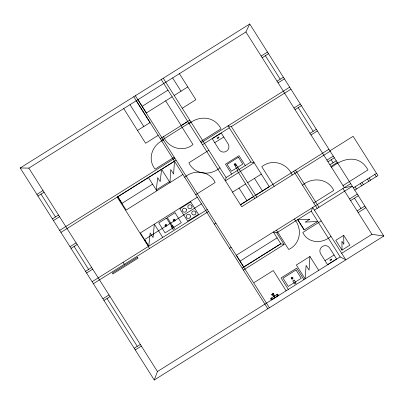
<?xml version="1.0" encoding="UTF-8"?>
<svg xmlns="http://www.w3.org/2000/svg" width="404" height="404" viewBox="0 0 404 404"><rect width="100%" height="100%" fill="white"/><g stroke="black" fill="none" stroke-linecap="round" stroke-linejoin="round"><path stroke-width="0.61" d="M309.913 256.505L309.09 270.114L306.111 265.403L305.106 278.866L296.344 265.014L309.934 256.489L318.695 270.342M156.287 189.986L157.671 177.629L160.186 181.608L161.585 169.276L169.988 182.568L170.751 169.554L173.599 174.063L174.513 161.196L117.766 196.788L126.159 210.06L182.906 174.467M225.316 180.851L226.094 177.583L250.909 162.019L254.207 162.731L225.316 180.851L161.236 79.507M154.267 380.002L383.8 236.032L249.733 23.998L20.2 167.968L154.267 380.002L157.444 371.523L340.178 256.904L345.834 259.848L312.706 207.449L311.247 211.146L276.725 232.8L273.427 232.088L350.672 183.638M20.2 167.968L28.83 168.114L245.91 31.956L249.733 23.998M142.183 106.318L167.963 90.148M174.205 95.465L187.794 86.941M172.16 96.783L146.379 112.953L137.986 99.682M137.512 130.452L150.066 122.574L136.244 100.742M36.9 194.38L43.016 190.547M37.946 196.036L44.061 192.203M261.146 56.055L267.488 52.076M262.191 57.711L268.534 53.737M182.285 108.237L195.874 99.717L179.406 73.669M158.156 135.37L145.602 143.248L123.735 108.585M160.277 138.678L189.794 120.165M187.739 121.478L181.25 125.553L165.645 100.869M161.398 140.451L190.91 121.937M189.158 123.664C199.303 115.145 214.731 116.236 220.998 128.82L200.536 141.658M163.403 140.117C152.177 144.91 147.046 159.227 155.131 169.14L174.195 157.186M52.394 218.882L58.504 215.044M53.444 220.544L59.555 216.706M277.038 81.194L283.381 77.215M278.088 82.855L284.431 78.876M59.671 230.396L174.816 158.171M201.187 142.693L289.683 87.183M60.933 232.386L176.078 160.166M202.449 144.683L229.3 127.841M250.909 162.019L228.043 125.851L231.341 126.563L290.946 89.178M214.736 142.683L223.791 137.001L227.371 142.713C232.941 149.727 222.22 156.499 218.337 148.384L212.221 138.708L221.276 133.027L223.791 137.001M152.601 184.153L122.008 203.343L117.811 196.708M208.833 150.283L188.865 162.807C194.612 174.897 210.413 176.174 219.907 167.791M156.247 189.92L169.412 181.659M69.983 246.703L76.098 242.87M293.981 107.989L300.324 104.01M71.033 248.359L77.144 244.526M184.663 177.245C194.097 169.059 209.545 170.7 215.175 182.497L195.703 194.708M295.031 109.646L301.374 105.671M197.288 197.213L140.36 232.921L148.748 246.193L150.197 232.992L153.05 237.502L154.318 224.169L162.731 237.426M85.557 271.337L91.673 267.499M86.608 272.993L92.723 269.16M309.984 133.295L316.322 129.315M311.035 134.956L317.372 130.977M201.485 203.853L144.481 239.607L148.672 246.243M245.617 183.956L232.492 192.188L241.678 206.727L330.174 151.222M247.672 182.664L261.317 174.104M92.122 281.714L207.267 209.494M93.38 283.704L208.525 211.484M240.42 204.737L328.917 149.233M240.471 204.808L253.576 196.586M255.651 195.284L269.286 186.729L231.341 126.563M329.911 150.859L353.111 136.305L377.937 175.568L354.757 190.102M214.312 224.139L215.898 223.144M102.904 298.768L109.019 294.935M326.937 160.11L333.28 156.131M103.954 300.424L110.065 296.592M327.982 161.767L334.325 157.787M329.891 164.776L336.229 160.802M330.937 166.438L337.279 162.458M302.54 185.209C312.141 176.811 327.982 178.316 333.744 190.42L313.767 202.954M331.548 167.397C343.173 157.691 359.605 154.358 367.968 169.917L343.031 185.557M229.558 248.253L231.144 247.258M314.393 210.115L352.359 186.305L344.329 187.613L245.91 31.956M353.359 187.89L376.538 173.356M240.067 261.11L277.094 237.885M349.566 198.945L357.288 194.102M242.102 268.089L280.831 243.799L284.128 244.511L276.725 232.8M350.611 200.606L358.333 195.758M321.22 220.922L302.773 232.497C308.05 243.637 322.523 243.976 330.937 236.29M243.359 270.079L284.128 244.511M134.204 348.268L140.314 344.43M135.249 349.925L141.365 346.092M357.126 210.903L364.847 206.06M358.176 212.565L365.898 207.717M254.101 282.583L273.286 270.549L286.108 290.819M343.698 235.33L335.774 240.299L341.981 250.116L349.909 245.147L343.698 235.33L343.844 244.309L341.951 241.314L341.981 250.116M325.023 260.701L327.538 264.681L336.593 258.999L330.477 249.324C326.589 241.203 315.867 247.98 321.443 254.99L325.023 260.701L334.078 255.02M341.688 253.288L371.927 234.315L383.8 236.032M273.513 296.092L274.124 295.708M273.781 296.511L270.518 298.556L271.372 299.909L278.528 295.42L277.674 294.067L274.392 296.127M374.846 174.417L376.245 176.629M369.17 177.977L370.569 180.189M367.478 179.038L368.877 181.25M361.974 182.487L363.373 184.699M360.282 183.547L361.681 185.759M355.05 186.83L356.449 189.042M265.362 55.727L280.209 79.204M298.202 107.661L313.151 131.305M331.154 159.777L333.058 162.792M354.475 198.182L360.989 208.484M342.946 188.481L371.927 234.315M295.556 170.155L318.998 207.227M293.743 171.291L317.185 208.363M292.208 175.038C287.209 163.145 272.074 158.358 261.782 166.746L274.175 186.35M311.231 211.156L340.178 256.904M298.071 220.059L303.985 229.416M294.248 219.029C302.732 228.472 300.586 243.966 288.719 249.485L276.498 230.159M254.49 178.386L262.469 191.006M245.263 165.554L239.022 155.681L225.432 164.206L231.674 174.079M239.224 169.347L256.848 197.218M237.188 170.624L254.808 198.495M303.929 279.608L296.688 268.155L281.083 277.942L288.325 289.395M172.609 77.932L181.002 91.203M239.042 188.077L247.026 200.697M163.277 78.23L226.094 177.583M225.417 180.785L232.588 192.122M181.058 125.644L193.021 144.561C183.073 152.656 168.382 148.172 163.499 136.658M277.78 295.89L276.927 294.536L277.76 295.9M275.245 297.48L274.038 295.571L273.771 293.774L272.922 293.435L272.346 293.733L271.781 294.531L271.917 294.94L273.427 295.955L274.634 297.864M271.241 298.101L272.094 299.455M135.345 95.748L269.412 307.777M133.759 96.738L267.827 308.772M129.987 104.666L143.799 126.508M148.404 177.518L156.823 190.829M117.205 197.091L148.394 246.42M148.238 246.516L149.495 248.505M123.058 262.312L124.321 264.302M28.83 168.114L157.444 371.523M41.006 194.122L55.449 216.963M74.089 246.445L88.617 269.418M107.01 298.511L137.259 346.349M186.572 209.838C187.092 212.529 182.709 213.191 182.366 210.555C181.845 207.863 186.234 207.202 186.572 209.838M190.491 216.034C191.011 218.726 186.623 219.387 186.279 216.751C185.764 214.059 190.148 213.398 190.491 216.034M192.036 206.414C192.551 209.105 188.168 209.767 187.825 207.131C187.304 204.439 191.693 203.778 192.036 206.414M195.95 212.605C196.47 215.297 192.087 215.958 191.738 213.327C191.223 210.636 195.607 209.974 195.95 212.605M272.069 294.582L271.953 294.971L273.786 293.819L272.776 293.875L272.069 294.582M174.654 220.342L174.013 220.746L173.619 220.119L174.26 219.715L174.654 220.342M166.408 225.518L165.766 225.917L165.372 225.291L166.014 224.892L166.408 225.518M166.796 225.599L166.519 226.094L165.675 226.306L165.009 225.765L164.983 225.21L165.539 224.543L166.105 224.503L166.594 224.77L166.796 225.599M175.043 220.427L174.765 220.917L173.922 221.129L173.255 220.594L173.23 220.034L173.508 219.544L174.351 219.332L174.841 219.599L175.043 220.427M235.633 164.63L234.992 165.034L234.598 164.408L235.239 164.004L235.633 164.63M236.022 164.716L235.466 165.382L234.901 165.418L234.239 164.877L234.209 164.322L234.769 163.655L235.33 163.62L235.997 164.155L236.022 164.716M291.612 277.669L291.531 278.987L292.87 279.038L292.945 277.72L291.612 277.669M291.88 277.962L291.834 278.715L292.597 278.745L292.642 277.992L291.88 277.962M277.114 295.501C276.488 295.41 277.75 294.95 277.114 295.501M271.715 298.697L272.089 298.687L271.715 298.697M218.513 137.067L217.074 137.971L217.498 138.643L218.938 137.739L218.513 137.067M238.436 157.262L227.114 164.367L231.452 171.225L242.774 164.12L238.436 157.262M236.668 165.473L235.31 166.327L237.269 169.422L238.628 168.569L236.668 165.473M190.703 201.965L179.846 208.772L187.678 221.16L198.536 214.352L190.703 201.965M166.488 218.109L158.782 222.942L165.074 232.896L172.781 228.063L166.488 218.109M174.993 212.746L167.286 217.579L173.579 227.533L181.285 222.7L174.993 212.746M172.478 225.472L171.119 226.326L173.074 229.422L174.432 228.573L172.478 225.472M137.466 257.287L112.287 273.084L112.847 273.968L138.027 258.176L137.466 257.287M273.372 231.997L236.345 255.222L243.789 266.999L280.815 243.774L273.372 231.997M309.772 219.251L305.197 222.124L317.731 221.437L304.141 229.962L297.642 219.68L309.772 219.251M296.026 269.983L283.022 278.139L288.269 286.431L301.273 278.275L296.026 269.983M294.142 280.088L292.784 280.937L294.738 284.032L296.102 283.184L294.142 280.088M331.315 259.065L329.876 259.969L330.3 260.636L331.74 259.732L331.315 259.065"/></g></svg>
